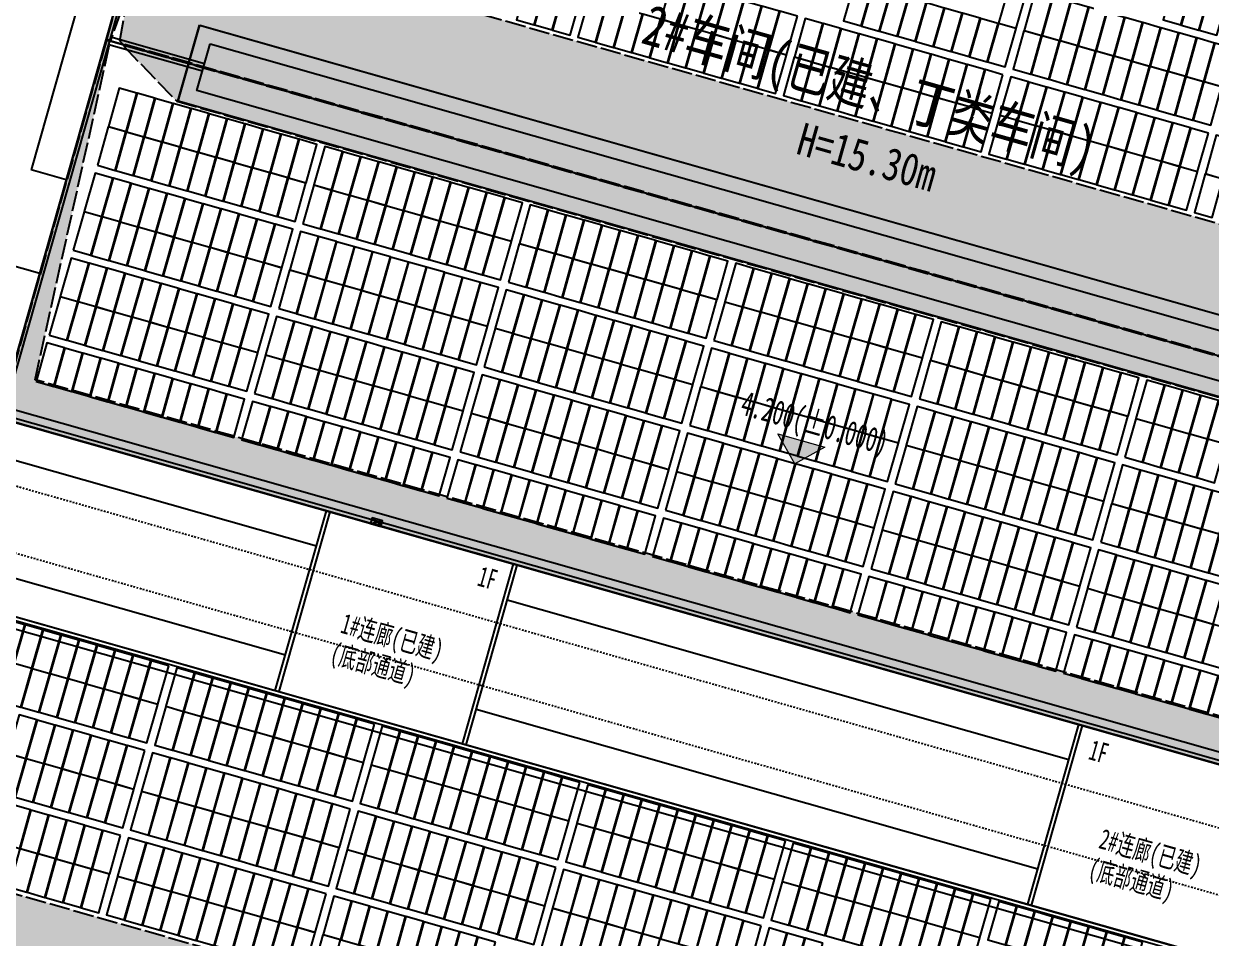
# Model space of a CAD drawing. Header units: metres. Extents: x 221342 to 221936, y -165780 to -165359.
# Drawn here: x 221477.3 to 221550.5, y -165626.2 to -165569.8 of the extents above; entities that cross this region are included whole.
import ezdxf
from ezdxf.enums import TextEntityAlignment as Align

# ---------------------------------------------------------------- set-up
doc = ezdxf.new("R2010")
doc.units = ezdxf.units.M
doc.linetypes.add('DASH', pattern=[0.35, 0.25, -0.1])
doc.linetypes.add('DASHED', pattern=[1.524, 1.27, -0.254])
for name, color, linetype in [('PUB_DIM', 3, 'Continuous'), ('WALL', 51, 'Continuous'), ('zt-道路', 240, 'Continuous'), ('单元区域外轮廓', 7, 'ByLayer'), ('屋脊线', 7, 'ByLayer'), ('消防车道', 3, 'Continuous'), ('组件', 7, 'ByLayer'), ('逆变器', 7, 'ByLayer'), ('阴影', 8, 'DASHED'), ('障碍物', 7, 'ByLayer')]:
    doc.layers.add(name, color=color, linetype=linetype)
doc.styles.add('-黑体', font='txt', dxfattribs={"width": 0.7})
pattern_1 = [(344.143, (221595.9987, -165598.90403), (0.1795964, 0.19653122), [0, -0.238125])]

# ---------------------------------------------------------------- blocks, each defined once
blk = doc.blocks.new('*U0')
at = {"layer": '单元区域外轮廓', "color": 2}
for points in [[(-116980, -39760, 13700), (-14500, -39760, 13700), (-14500, -88240, 13700), (-116980, -88240, 13700), (-116980, -39760, 13700)], [(-116980, -39760, 15100), (-14500, -39760, 15100), (-14500, -88240, 15100), (-116980, -88240, 15100), (-116980, -39760, 15100)]]:
    blk.add_polyline3d(points, close=True, dxfattribs=at)
at = {"flags": 1}
for tag in ['unit_id', 'unit_name', 'parapet_height', 'ground_elevation', 'is_enable_parapet']:
    blk.add_attdef(tag, (0, 0), '', height=2.5, dxfattribs=at)
blk = doc.blocks.new('*U1')
at = {"layer": '屋脊线', "color": 30}
blk.add_line((-14500, -39760, 13700), (-116980, -39760, 13700), dxfattribs=at)
at = {"flags": 1}
for tag in ['unit_id', 'unit_name']:
    blk.add_attdef(tag, (0, 0), '', height=2.5, dxfattribs=at)
blk = doc.blocks.new('*U2')
at = {"layer": '组件', "color": 0}
blk.add_polyline3d([(0, 0, 0), (-113.4, 0, 0), (-113.4, -246.2, 11.9), (0, -246.2, 11.9)], close=True, dxfattribs=at)
at = {"flags": 1}
for tag in ['mounting-hole-spacing1', 'mounting-hole-spacing2', 'module-material', 'vmpo', 'voco', 'silicon-material', 'panel-length', 'panel-width', 'panel-height', 'userid', 'theme', 'note', 'name', 'pmax', 'company-name', 'id', 'impo', 'isco']:
    blk.add_attdef(tag, (0, 0), '', height=2.5, dxfattribs=at)
blk = doc.blocks.new('*U3')
at = {"layer": '组件', "color": 232}
for p in [(-11193.8, -4007.2, 1381.5), (-11078.4, -4007.2, 1381.5), (-10963, -4007.2, 1381.5), (-10847.6, -4007.2, 1381.5), (-10732.2, -4007.2, 1381.5), (-10616.8, -4007.2, 1381.5), (-10501.4, -4007.2, 1381.5), (-10386, -4007.2, 1381.5), (-10270.6, -4007.2, 1381.5), (-10107.2, -4007.2, 1381.5), (-9991.8, -4007.2, 1381.5), (-9876.4, -4007.2, 1381.5), (-9761, -4007.2, 1381.5), (-9645.6, -4007.2, 1381.5), (-9530.2, -4007.2, 1381.5), (-9414.8, -4007.2, 1381.5), (-9299.4, -4007.2, 1381.5), (-9184, -4007.2, 1381.5), (-9068.6, -4007.2, 1381.5), (-8953.2, -4007.2, 1381.5), (-8789.8, -4007.2, 1381.5), (-8674.4, -4007.2, 1381.5), (-8559, -4007.2, 1381.5), (-8443.6, -4007.2, 1381.5), (-8328.2, -4007.2, 1381.5), (-8212.8, -4007.2, 1381.5), (-8097.4, -4007.2, 1381.5), (-7982, -4007.2, 1381.5), (-7866.6, -4007.2, 1381.5), (-7751.2, -4007.2, 1381.5), (-7635.8, -4007.2, 1381.5), (-7472.4, -4007.2, 1381.5), (-7357, -4007.2, 1381.5), (-7241.6, -4007.2, 1381.5), (-7126.2, -4007.2, 1381.5), (-7010.8, -4007.2, 1381.5), (-6895.4, -4007.2, 1381.5), (-6780, -4007.2, 1381.5), (-6664.6, -4007.2, 1381.5), (-6549.2, -4007.2, 1381.5), (-6433.8, -4007.2, 1381.5), (-6318.4, -4007.2, 1381.5), (-6155, -4007.2, 1381.5), (-6039.6, -4007.2, 1381.5), (-5924.2, -4007.2, 1381.5), (-5808.8, -4007.2, 1381.5), (-5693.4, -4007.2, 1381.5), (-5578, -4007.2, 1381.5), (-5462.6, -4007.2, 1381.5), (-5347.2, -4007.2, 1381.5), (-5231.8, -4007.2, 1381.5), (-5116.4, -4007.2, 1381.5), (-5001, -4007.2, 1381.5), (-4837.6, -4007.2, 1381.5), (-4722.2, -4007.2, 1381.5), (-4606.8, -4007.2, 1381.5), (-4491.4, -4007.2, 1381.5), (-4376, -4007.2, 1381.5), (-4260.6, -4007.2, 1381.5), (-4145.2, -4007.2, 1381.5), (-4029.8, -4007.2, 1381.5), (-11078.4, -4255.4, 1393.5), (-10963, -4255.4, 1393.5), (-10847.6, -4255.4, 1393.5), (-10732.2, -4255.4, 1393.5), (-10616.8, -4255.4, 1393.5), (-10501.4, -4255.4, 1393.5), (-10386, -4255.4, 1393.5), (-10270.6, -4255.4, 1393.5), (-10107.2, -4255.4, 1393.5), (-9991.8, -4255.4, 1393.5), (-9876.4, -4255.4, 1393.5), (-9761, -4255.4, 1393.5), (-9645.6, -4255.4, 1393.5), (-9530.2, -4255.4, 1393.5), (-9414.8, -4255.4, 1393.5), (-9299.4, -4255.4, 1393.5), (-9184, -4255.4, 1393.5), (-9068.6, -4255.4, 1393.5), (-8953.2, -4255.4, 1393.5), (-8789.8, -4255.4, 1393.5), (-8674.4, -4255.4, 1393.5), (-8559, -4255.4, 1393.5), (-8443.6, -4255.4, 1393.5), (-8328.2, -4255.4, 1393.5), (-8212.8, -4255.4, 1393.5), (-8097.4, -4255.4, 1393.5), (-7982, -4255.4, 1393.5), (-7866.6, -4255.4, 1393.5), (-7751.2, -4255.4, 1393.5), (-7635.8, -4255.4, 1393.5), (-7472.4, -4255.4, 1393.5), (-7357, -4255.4, 1393.5), (-7241.6, -4255.4, 1393.5), (-7126.2, -4255.4, 1393.5), (-7010.8, -4255.4, 1393.5), (-6895.4, -4255.4, 1393.5), (-6780, -4255.4, 1393.5), (-6664.6, -4255.4, 1393.5), (-6549.2, -4255.4, 1393.5), (-6433.8, -4255.4, 1393.5), (-6318.4, -4255.4, 1393.5), (-6155, -4255.4, 1393.5), (-6039.6, -4255.4, 1393.5), (-5924.2, -4255.4, 1393.5), (-5808.8, -4255.4, 1393.5), (-5693.4, -4255.4, 1393.5), (-5578, -4255.4, 1393.5), (-5462.6, -4255.4, 1393.5), (-5347.2, -4255.4, 1393.5), (-5231.8, -4255.4, 1393.5), (-5116.4, -4255.4, 1393.5), (-5001, -4255.4, 1393.5), (-10963, -4551.6, 1407.8), (-10847.6, -4551.6, 1407.8), (-10732.2, -4551.6, 1407.8), (-10616.8, -4551.6, 1407.8), (-10501.4, -4551.6, 1407.8), (-10386, -4551.6, 1407.8), (-10270.6, -4551.6, 1407.8), (-10107.2, -4551.6, 1407.8), (-9991.8, -4551.6, 1407.8), (-9876.4, -4551.6, 1407.8), (-9761, -4551.6, 1407.8), (-9645.6, -4551.6, 1407.8), (-9530.2, -4551.6, 1407.8), (-9414.8, -4551.6, 1407.8), (-9299.4, -4551.6, 1407.8), (-9184, -4551.6, 1407.8), (-9068.6, -4551.6, 1407.8), (-8953.2, -4551.6, 1407.8), (-8789.8, -4551.6, 1407.8), (-8674.4, -4551.6, 1407.8), (-8559, -4551.6, 1407.8), (-8443.6, -4551.6, 1407.8), (-8328.2, -4551.6, 1407.8), (-8212.8, -4551.6, 1407.8), (-8097.4, -4551.6, 1407.8), (-7982, -4551.6, 1407.8), (-7866.6, -4551.6, 1407.8), (-7751.2, -4551.6, 1407.8), (-7635.8, -4551.6, 1407.8), (-7472.4, -4551.6, 1407.8), (-7357, -4551.6, 1407.8), (-7241.6, -4551.6, 1407.8), (-7126.2, -4551.6, 1407.8), (-7010.8, -4551.6, 1407.8), (-6895.4, -4551.6, 1407.8), (-6780, -4551.6, 1407.8), (-6664.6, -4551.6, 1407.8), (-6549.2, -4551.6, 1407.8), (-6433.8, -4551.6, 1407.8), (-6318.4, -4551.6, 1407.8), (-6155, -4551.6, 1407.8), (-6039.6, -4551.6, 1407.8), (-5924.2, -4551.6, 1407.8), (-10963, -4799.8, 1419.8), (-10847.6, -4799.8, 1419.8), (-10732.2, -4799.8, 1419.8), (-10616.8, -4799.8, 1419.8), (-10501.4, -4799.8, 1419.8), (-10386, -4799.8, 1419.8), (-10270.6, -4799.8, 1419.8), (-10107.2, -4799.8, 1419.8), (-9991.8, -4799.8, 1419.8), (-9876.4, -4799.8, 1419.8), (-9761, -4799.8, 1419.8), (-9645.6, -4799.8, 1419.8), (-9530.2, -4799.8, 1419.8), (-9414.8, -4799.8, 1419.8), (-9299.4, -4799.8, 1419.8), (-9184, -4799.8, 1419.8), (-9068.6, -4799.8, 1419.8), (-8953.2, -4799.8, 1419.8), (-8789.8, -4799.8, 1419.8), (-8674.4, -4799.8, 1419.8), (-8559, -4799.8, 1419.8), (-8443.6, -4799.8, 1419.8), (-8328.2, -4799.8, 1419.8), (-8212.8, -4799.8, 1419.8), (-8097.4, -4799.8, 1419.8), (-7982, -4799.8, 1419.8), (-7866.6, -4799.8, 1419.8), (-7751.2, -4799.8, 1419.8), (-7635.8, -4799.8, 1419.8), (-7472.4, -4799.8, 1419.8), (-7357, -4799.8, 1419.8), (-7241.6, -4799.8, 1419.8), (-7126.2, -4799.8, 1419.8), (-7010.8, -4799.8, 1419.8), (-6895.4, -4799.8, 1419.8), (-10847.6, -5095.9, 1434.1), (-10732.2, -5095.9, 1434.1), (-10616.8, -5095.9, 1434.1), (-10501.4, -5095.9, 1434.1), (-10386, -5095.9, 1434.1), (-10270.6, -5095.9, 1434.1), (-10107.2, -5095.9, 1434.1), (-9991.8, -5095.9, 1434.1), (-9876.4, -5095.9, 1434.1), (-9761, -5095.9, 1434.1), (-9645.6, -5095.9, 1434.1), (-9530.2, -5095.9, 1434.1), (-9414.8, -5095.9, 1434.1), (-9299.4, -5095.9, 1434.1), (-9184, -5095.9, 1434.1), (-9068.6, -5095.9, 1434.1), (-8953.2, -5095.9, 1434.1), (-8789.8, -5096, 1434.1), (-8674.4, -5096, 1434.1), (-8559, -5096, 1434.1), (-8443.6, -5096, 1434.1), (-8328.2, -5096, 1434.1), (-8212.8, -5096, 1434.1), (-8097.4, -5096, 1434.1), (-7982, -5096, 1434.1), (-7866.6, -5096, 1434.1), (-10732.2, -5344.2, 1446.1), (-10616.8, -5344.2, 1446.1), (-10501.4, -5344.2, 1446.1), (-10386, -5344.2, 1446.1), (-10270.6, -5344.2, 1446.1), (-10107.2, -5344.2, 1446.1), (-9991.8, -5344.2, 1446.1), (-9876.4, -5344.2, 1446.1), (-9761, -5344.2, 1446.1), (-9645.6, -5344.2, 1446.1), (-9530.2, -5344.2, 1446.1), (-9414.8, -5344.2, 1446.1), (-9299.4, -5344.2, 1446.1), (-9184, -5344.2, 1446.1), (-9068.6, -5344.2, 1446.1), (-8953.2, -5344.2, 1446.1), (-8789.8, -5344.2, 1446.1)]:
    blk.add_blockref('*U2', p, dxfattribs=at)
at = {"flags": 1}
for tag in ['offset-x', 'offset-y', 'mode', 'tilt', 'azimuth', 'align', 'array-mode', 'panel-x', 'panel-y', 'panel-per-row', 'bracket-type', 'bracket-value', 'row-per-array']:
    blk.add_attdef(tag, (0, 0), '', height=2.5, dxfattribs=at)
blk = doc.blocks.new('*U9')
at = {"layer": '单元区域外轮廓', "color": 2}
for points in [[(-116979, 20240, 13700), (-14499, 20240, 13700), (-14500, -28240, 13700), (-116980, -28240, 13700), (-116979, 20240, 13700)], [(-116979, 20240, 15100), (-14499, 20240, 15100), (-14500, -28240, 15100), (-116980, -28240, 15100), (-116979, 20240, 15100)]]:
    blk.add_polyline3d(points, close=True, dxfattribs=at)
at = {"flags": 1}
for tag in ['unit_id', 'unit_name', 'parapet_height', 'ground_elevation', 'is_enable_parapet']:
    blk.add_attdef(tag, (0, 0), '', height=2.5, dxfattribs=at)
blk = doc.blocks.new('*U10')
at = {"layer": '屋脊线', "color": 30}
for p, q in [((-116979, 20240, 13700), (-116979, -4000, 14870)), ((-116979, -4000, 14870), (-116980, -28240, 13700)), ((-116979, -4000, 14870), (-14499, -4000, 14870)), ((-116980, -28240, 13700), (-14500, -28240, 13700))]:
    blk.add_line(p, q, dxfattribs=at)
at = {"flags": 1}
for tag in ['unit_id', 'unit_name']:
    blk.add_attdef(tag, (0, 0), '', height=2.5, dxfattribs=at)
blk = doc.blocks.new('*U11')
at = {"layer": '组件', "color": 0}
blk.add_polyline3d([(0, 0, 0), (-113.4, 0, 0), (-113.4, -246.2, 11.9), (0, -246.2, 11.9)], close=True, dxfattribs=at)
at = {"flags": 1}
for tag in ['mounting-hole-spacing1', 'mounting-hole-spacing2', 'module-material', 'vmpo', 'voco', 'silicon-material', 'panel-length', 'panel-width', 'panel-height', 'userid', 'theme', 'note', 'name', 'pmax', 'company-name', 'id', 'impo', 'isco']:
    blk.add_attdef(tag, (0, 0), '', height=2.5, dxfattribs=at)
blk = doc.blocks.new('*U12')
at = {"layer": '组件', "color": 1}
for p in [(-5347.1, 1744.6, 1393.5), (-5231.7, 1744.6, 1393.5), (-5116.3, 1744.6, 1393.5), (-6318.3, 1448.4, 1407.8), (-6154.9, 1448.4, 1407.8), (-6039.5, 1448.4, 1407.8), (-5924.1, 1448.4, 1407.8), (-5808.7, 1448.4, 1407.8), (-5693.3, 1448.4, 1407.8), (-5577.9, 1448.4, 1407.8), (-5462.5, 1448.4, 1407.8), (-5347.1, 1448.4, 1407.8), (-5231.7, 1448.4, 1407.8), (-5116.3, 1448.4, 1407.8), (-5000.9, 1448.4, 1407.8), (-7241.5, 1200.2, 1419.8), (-7126.1, 1200.2, 1419.8), (-7010.7, 1200.2, 1419.8), (-6895.3, 1200.2, 1419.8), (-6779.9, 1200.2, 1419.8), (-6664.5, 1200.2, 1419.8), (-6549.1, 1200.2, 1419.8), (-6433.7, 1200.2, 1419.8), (-6318.3, 1200.2, 1419.8), (-6154.9, 1200.2, 1419.8), (-6039.5, 1200.2, 1419.8), (-5924.1, 1200.2, 1419.8), (-5808.7, 1200.2, 1419.8), (-5693.3, 1200.2, 1419.8), (-5577.9, 1200.2, 1419.8), (-5462.5, 1200.2, 1419.8), (-5347.1, 1200.2, 1419.8), (-5231.7, 1200.2, 1419.8), (-5116.3, 1200.2, 1419.8), (-5000.9, 1200.2, 1419.8), (-8328.1, 904, 1434.1), (-8212.7, 904, 1434.1), (-8097.3, 904, 1434.1), (-7981.9, 904, 1434.1), (-7866.5, 904, 1434.1), (-7751.1, 904, 1434.1), (-7635.7, 904, 1434.1), (-7472.3, 904, 1434.1), (-7356.9, 904, 1434.1), (-7241.5, 904, 1434.1), (-7126.1, 904, 1434.1), (-7010.7, 904, 1434.1), (-6895.3, 904, 1434.1), (-6779.9, 904, 1434.1), (-6664.5, 904, 1434.1), (-6549.1, 904, 1434.1), (-6433.7, 904, 1434.1), (-6318.3, 904, 1434.1), (-6154.9, 904, 1434.1), (-6039.5, 904, 1434.1), (-5924.1, 904, 1434.1), (-5808.7, 904, 1434.1), (-5693.3, 904, 1434.1), (-5577.9, 904, 1434.1), (-5462.5, 904, 1434.1), (-5347.1, 904, 1434.1), (-5231.7, 904, 1434.1), (-5116.3, 904, 1434.1), (-5000.9, 904, 1434.1), (-9183.9, 655.8, 1446.1), (-9068.5, 655.8, 1446.1), (-8953.1, 655.8, 1446.1), (-8789.7, 655.8, 1446.1), (-8674.3, 655.8, 1446.1), (-8558.9, 655.8, 1446.1), (-8443.5, 655.8, 1446.1), (-8328.1, 655.8, 1446.1), (-8212.7, 655.8, 1446.1), (-8097.3, 655.8, 1446.1), (-7981.9, 655.8, 1446.1), (-7866.5, 655.8, 1446.1), (-7751.1, 655.8, 1446.1), (-7635.7, 655.8, 1446.1), (-7472.3, 655.8, 1446.1), (-7356.9, 655.8, 1446.1), (-7241.5, 655.8, 1446.1), (-7126.1, 655.8, 1446.1), (-7010.7, 655.8, 1446.1), (-6895.3, 655.8, 1446.1), (-6779.9, 655.8, 1446.1), (-6664.5, 655.8, 1446.1), (-6549.1, 655.8, 1446.1), (-6433.7, 655.8, 1446.1), (-6318.3, 655.8, 1446.1), (-6154.9, 655.8, 1446.1), (-6039.5, 655.8, 1446.1), (-5924.1, 655.8, 1446.1), (-5808.7, 655.8, 1446.1), (-5693.3, 655.8, 1446.1), (-5577.9, 655.8, 1446.1), (-5462.5, 655.8, 1446.1), (-5347.1, 655.8, 1446.1), (-5231.7, 655.8, 1446.1), (-5116.3, 655.8, 1446.1), (-5000.9, 655.8, 1446.1)]:
    blk.add_blockref('*U11', p, dxfattribs=at)
at = {"layer": '组件', "color": 203}
for p in [(-4837.5, 904, 1434.1), (-4837.5, 655.8, 1446.1)]:
    blk.add_blockref('*U11', p, dxfattribs=at)
at = {"flags": 1}
for tag in ['offset-x', 'offset-y', 'mode', 'tilt', 'azimuth', 'align', 'array-mode', 'panel-x', 'panel-y', 'panel-per-row', 'bracket-type', 'bracket-value', 'row-per-array']:
    blk.add_attdef(tag, (0, 0), '', height=2.5, dxfattribs=at)
blk = doc.blocks.new('*U13')
at = {"layer": '组件', "color": 0}
blk.add_polyline3d([(0, 0, 0), (113.4, 0, 0), (113.4, 246.2, 11.9), (0, 246.2, 11.9)], close=True, dxfattribs=at)
at = {"flags": 1}
for tag in ['mounting-hole-spacing1', 'mounting-hole-spacing2', 'module-material', 'vmpo', 'voco', 'silicon-material', 'panel-length', 'panel-width', 'panel-height', 'userid', 'theme', 'note', 'name', 'pmax', 'company-name', 'id', 'impo', 'isco']:
    blk.add_attdef(tag, (0, 0), '', height=2.5, dxfattribs=at)
blk = doc.blocks.new('*U14')
at = {"layer": '组件', "color": 12}
for p in [(-11538, -911.4, 1472.3), (-11422.6, -911.4, 1472.3), (-11307.2, -911.4, 1472.3), (-11191.8, -911.4, 1472.3), (-11076.4, -911.4, 1472.3), (-10961, -911.4, 1472.3), (-10845.6, -911.4, 1472.3), (-10730.2, -911.4, 1472.3), (-10614.8, -911.4, 1472.3), (-10499.4, -911.4, 1472.3), (-10384, -911.4, 1472.3), (-10220.6, -911.5, 1472.3), (-10105.2, -911.5, 1472.3), (-9989.8, -911.5, 1472.3), (-9874.4, -911.5, 1472.3), (-9759, -911.5, 1472.3), (-9643.6, -911.5, 1472.3), (-9528.2, -911.5, 1472.3), (-9412.8, -911.5, 1472.3), (-9297.4, -911.5, 1472.3), (-9182, -911.5, 1472.3), (-9066.6, -911.5, 1472.3), (-8903.2, -911.5, 1472.3), (-8787.8, -911.5, 1472.3), (-8672.4, -911.5, 1472.3), (-8557, -911.5, 1472.3), (-8441.6, -911.5, 1472.3), (-8326.2, -911.5, 1472.3), (-8210.8, -911.5, 1472.3), (-8095.4, -911.5, 1472.3), (-7980, -911.5, 1472.3), (-7864.6, -911.5, 1472.3), (-7749.2, -911.5, 1472.3), (-7585.8, -911.5, 1472.3), (-7470.4, -911.5, 1472.3), (-7355, -911.5, 1472.3), (-7239.6, -911.5, 1472.3), (-7124.2, -911.5, 1472.3), (-7008.8, -911.5, 1472.3), (-6893.4, -911.5, 1472.3), (-6778, -911.5, 1472.3), (-6662.6, -911.5, 1472.3), (-6547.2, -911.5, 1472.3), (-6431.8, -911.5, 1472.3), (-6268.4, -911.5, 1472.3), (-6153, -911.5, 1472.3), (-6037.6, -911.5, 1472.3), (-5922.2, -911.5, 1472.3), (-5806.8, -911.5, 1472.3), (-5691.4, -911.5, 1472.3), (-5576, -911.5, 1472.3), (-5460.6, -911.5, 1472.3), (-5345.2, -911.5, 1472.3), (-5229.8, -911.5, 1472.3), (-5114.4, -911.5, 1472.3), (-11538, -1159.7, 1484.3), (-11422.6, -1159.7, 1484.3), (-11307.2, -1159.7, 1484.3), (-11191.8, -1159.7, 1484.3), (-11076.4, -1159.7, 1484.3), (-10961, -1159.7, 1484.3), (-10845.6, -1159.7, 1484.3), (-10730.2, -1159.7, 1484.3), (-10614.8, -1159.7, 1484.3), (-10499.4, -1159.7, 1484.3), (-10384, -1159.7, 1484.3), (-10220.6, -1159.7, 1484.3), (-10105.2, -1159.7, 1484.3), (-9989.8, -1159.7, 1484.3), (-9874.4, -1159.7, 1484.3), (-9759, -1159.7, 1484.3), (-9643.6, -1159.7, 1484.3), (-9528.2, -1159.7, 1484.3), (-9412.8, -1159.7, 1484.3), (-9297.4, -1159.7, 1484.3), (-9182, -1159.7, 1484.3), (-9066.6, -1159.7, 1484.3), (-8903.2, -1159.7, 1484.3), (-8787.8, -1159.7, 1484.3), (-8672.4, -1159.7, 1484.3), (-8557, -1159.7, 1484.3), (-8441.6, -1159.7, 1484.3), (-8326.2, -1159.7, 1484.3), (-8210.8, -1159.7, 1484.3), (-8095.4, -1159.7, 1484.3), (-7980, -1159.7, 1484.3), (-7864.6, -1159.7, 1484.3), (-7749.2, -1159.7, 1484.3), (-7585.8, -1159.7, 1484.3), (-7470.4, -1159.7, 1484.3), (-7355, -1159.7, 1484.3), (-7239.6, -1159.7, 1484.3), (-7124.2, -1159.7, 1484.3), (-7008.8, -1159.7, 1484.3), (-6893.4, -1159.7, 1484.3), (-6778, -1159.7, 1484.3), (-6662.6, -1159.7, 1484.3), (-6547.2, -1159.7, 1484.3), (-6431.8, -1159.7, 1484.3), (-6268.4, -1159.7, 1484.3), (-6153, -1159.7, 1484.3), (-6037.6, -1159.7, 1484.3), (-5922.2, -1159.7, 1484.3), (-5806.8, -1159.7, 1484.3), (-5691.4, -1159.7, 1484.3), (-5576, -1159.7, 1484.3), (-5460.6, -1159.7, 1484.3), (-5345.2, -1159.7, 1484.3), (-5229.8, -1159.7, 1484.3), (-5114.4, -1159.7, 1484.3), (-11538, -1455.8, 1446.1), (-11422.6, -1455.8, 1446.1), (-11307.2, -1455.8, 1446.1), (-11191.8, -1455.8, 1446.1), (-11076.4, -1455.8, 1446.1), (-10961, -1455.8, 1446.1), (-10845.6, -1455.8, 1446.1), (-10730.2, -1455.8, 1446.1), (-10614.8, -1455.8, 1446.1), (-10499.4, -1455.8, 1446.1), (-10384, -1455.8, 1446.1), (-10220.6, -1455.8, 1446.1), (-10105.2, -1455.8, 1446.1), (-9989.8, -1455.8, 1446.1), (-9874.4, -1455.8, 1446.1), (-9759, -1455.8, 1446.1), (-9643.6, -1455.8, 1446.1), (-9528.2, -1455.8, 1446.1), (-9412.8, -1455.8, 1446.1), (-9297.4, -1455.8, 1446.1), (-9182, -1455.8, 1446.1), (-9066.6, -1455.8, 1446.1), (-8903.2, -1455.8, 1446.1), (-8787.8, -1455.8, 1446.1), (-8672.4, -1455.8, 1446.1), (-8557, -1455.8, 1446.1), (-8441.6, -1455.8, 1446.1), (-8326.2, -1455.8, 1446.1), (-8210.8, -1455.8, 1446.1), (-8095.4, -1455.8, 1446.1), (-7980, -1455.8, 1446.1), (-7864.6, -1455.8, 1446.1), (-7749.2, -1455.8, 1446.1), (-7585.8, -1455.8, 1446.1), (-7470.4, -1455.8, 1446.1), (-7355, -1455.8, 1446.1), (-7239.6, -1455.8, 1446.1), (-7124.2, -1455.8, 1446.1), (-7008.8, -1455.8, 1446.1), (-6893.4, -1455.8, 1446.1), (-6778, -1455.8, 1446.1), (-6662.6, -1455.8, 1446.1), (-6547.2, -1455.8, 1446.1), (-6431.8, -1455.8, 1446.1), (-6268.4, -1455.8, 1446.1), (-6153, -1455.8, 1446.1), (-6037.6, -1455.8, 1446.1), (-5922.2, -1455.8, 1446.1), (-5806.8, -1455.8, 1446.1), (-5691.4, -1455.8, 1446.1), (-5576, -1455.8, 1446.1), (-5460.6, -1455.8, 1446.1), (-5345.2, -1455.8, 1446.1), (-5229.8, -1455.8, 1446.1), (-5114.4, -1455.8, 1446.1), (-11538, -1704, 1458), (-11422.6, -1704, 1458), (-11307.2, -1704, 1458), (-11191.8, -1704, 1458), (-11076.4, -1704, 1458), (-10961, -1704, 1458), (-10845.6, -1704, 1458), (-10730.2, -1704, 1458), (-10614.8, -1704, 1458), (-10499.4, -1704, 1458), (-10384, -1704, 1458), (-10220.6, -1704, 1458), (-10105.2, -1704, 1458), (-9989.8, -1704, 1458), (-9874.4, -1704, 1458), (-9759, -1704, 1458), (-9643.6, -1704, 1458), (-9528.2, -1704, 1458), (-9412.8, -1704, 1458), (-9297.4, -1704, 1458), (-9182, -1704, 1458), (-9066.6, -1704, 1458), (-8903.2, -1704, 1458), (-8787.8, -1704, 1458), (-8672.4, -1704, 1458), (-8557, -1704, 1458), (-8441.6, -1704, 1458), (-8326.2, -1704, 1458), (-8210.8, -1704, 1458), (-8095.4, -1704, 1458), (-7980, -1704, 1458), (-7864.6, -1704, 1458), (-7749.2, -1704, 1458), (-7585.8, -1704, 1458), (-7470.4, -1704, 1458), (-7355, -1704, 1458), (-7239.6, -1704, 1458), (-7124.2, -1704, 1458), (-7008.8, -1704, 1458), (-6893.4, -1704, 1458), (-6778, -1704, 1458), (-6662.6, -1704, 1458), (-6547.2, -1704, 1458), (-6431.8, -1704, 1458), (-6268.4, -1704, 1458), (-6153, -1704, 1458), (-6037.6, -1704, 1458), (-5922.2, -1704, 1458), (-5806.8, -1704, 1458), (-5691.4, -1704, 1458), (-5576, -1704, 1458), (-5460.6, -1704, 1458), (-5345.2, -1704, 1458), (-5229.8, -1704, 1458), (-5114.4, -1704, 1458), (-11538, -2000.2, 1419.8), (-11422.6, -2000.2, 1419.8), (-11307.2, -2000.2, 1419.8), (-11191.8, -2000.2, 1419.8), (-11076.4, -2000.2, 1419.8), (-10961, -2000.2, 1419.8), (-10845.6, -2000.2, 1419.8), (-10730.2, -2000.2, 1419.8), (-10614.8, -2000.2, 1419.8), (-10499.4, -2000.2, 1419.8), (-10384, -2000.2, 1419.8), (-10220.6, -2000.2, 1419.8), (-10105.2, -2000.2, 1419.8), (-9989.8, -2000.2, 1419.8), (-9874.4, -2000.2, 1419.8), (-9759, -2000.2, 1419.8), (-9643.6, -2000.2, 1419.8), (-9528.2, -2000.2, 1419.8), (-9412.8, -2000.2, 1419.8), (-9297.4, -2000.2, 1419.8), (-9182, -2000.2, 1419.8), (-9066.6, -2000.2, 1419.8), (-8903.2, -2000.2, 1419.8), (-8787.8, -2000.2, 1419.8), (-8672.4, -2000.2, 1419.8), (-8557, -2000.2, 1419.8), (-8441.6, -2000.2, 1419.8), (-8326.2, -2000.2, 1419.8), (-8210.8, -2000.2, 1419.8), (-8095.4, -2000.2, 1419.8), (-7980, -2000.2, 1419.8), (-7864.6, -2000.2, 1419.8), (-7749.2, -2000.2, 1419.8), (-7585.8, -2000.2, 1419.8), (-7470.4, -2000.2, 1419.8), (-7355, -2000.2, 1419.8), (-7239.6, -2000.2, 1419.8), (-7124.2, -2000.2, 1419.8), (-7008.8, -2000.2, 1419.8), (-6893.4, -2000.2, 1419.8), (-6778, -2000.2, 1419.8), (-6662.6, -2000.2, 1419.8), (-6547.2, -2000.2, 1419.8), (-6431.8, -2000.2, 1419.8), (-11538, -2248.4, 1431.7), (-11422.6, -2248.4, 1431.7), (-11307.2, -2248.4, 1431.7), (-11191.8, -2248.4, 1431.7), (-11076.4, -2248.4, 1431.7), (-10961, -2248.4, 1431.7), (-10845.6, -2248.4, 1431.7), (-10730.2, -2248.4, 1431.7), (-10614.8, -2248.4, 1431.7), (-10499.4, -2248.4, 1431.7), (-10384, -2248.4, 1431.7), (-10220.6, -2248.4, 1431.7), (-10105.2, -2248.4, 1431.7), (-9989.8, -2248.4, 1431.7), (-9874.4, -2248.4, 1431.7), (-9759, -2248.4, 1431.7), (-9643.6, -2248.4, 1431.7), (-9528.2, -2248.4, 1431.7), (-9412.8, -2248.4, 1431.7), (-9297.4, -2248.4, 1431.7), (-9182, -2248.4, 1431.7), (-9066.6, -2248.4, 1431.7), (-8903.2, -2248.4, 1431.7), (-8787.8, -2248.4, 1431.7), (-8672.4, -2248.4, 1431.7), (-8557, -2248.4, 1431.7), (-8441.6, -2248.4, 1431.7), (-8326.2, -2248.4, 1431.7), (-8210.8, -2248.4, 1431.7), (-8095.4, -2248.4, 1431.7), (-7980, -2248.4, 1431.7), (-7864.6, -2248.4, 1431.7), (-7749.2, -2248.4, 1431.7), (-7585.8, -2248.4, 1431.7), (-7470.4, -2248.4, 1431.7), (-7355, -2248.4, 1431.7), (-7239.6, -2248.4, 1431.7), (-7124.2, -2248.4, 1431.7), (-7008.8, -2248.4, 1431.7), (-6893.4, -2248.4, 1431.7), (-6778, -2248.4, 1431.7), (-6662.6, -2248.4, 1431.7), (-6547.2, -2248.4, 1431.7), (-6431.8, -2248.4, 1431.7), (-11538, -2544.5, 1393.5), (-11422.6, -2544.5, 1393.5), (-11307.2, -2544.5, 1393.5), (-11191.8, -2544.5, 1393.5), (-11076.4, -2544.5, 1393.5), (-10961, -2544.5, 1393.5), (-10845.6, -2544.5, 1393.5), (-10730.2, -2544.5, 1393.5), (-10614.8, -2544.5, 1393.5), (-10499.4, -2544.5, 1393.5), (-10384, -2544.5, 1393.5), (-10220.6, -2544.6, 1393.5), (-10105.2, -2544.6, 1393.5), (-9989.8, -2544.6, 1393.5), (-9874.4, -2544.6, 1393.5), (-9759, -2544.6, 1393.5), (-9643.6, -2544.6, 1393.5), (-9528.2, -2544.6, 1393.5), (-9412.8, -2544.6, 1393.5), (-9297.4, -2544.6, 1393.5), (-9182, -2544.6, 1393.5), (-9066.6, -2544.6, 1393.5), (-8903.2, -2544.6, 1393.5), (-8787.8, -2544.6, 1393.5), (-8672.4, -2544.6, 1393.5), (-8557, -2544.6, 1393.5), (-8441.6, -2544.6, 1393.5), (-8326.2, -2544.6, 1393.5), (-8210.8, -2544.6, 1393.5), (-8095.4, -2544.6, 1393.5), (-7980, -2544.6, 1393.5), (-7864.6, -2544.6, 1393.5), (-7749.2, -2544.6, 1393.5), (-7585.8, -2544.6, 1393.5), (-7470.4, -2544.6, 1393.5), (-7355, -2544.6, 1393.5), (-7239.6, -2544.6, 1393.5), (-7124.2, -2544.6, 1393.5), (-7008.8, -2544.6, 1393.5), (-6893.4, -2544.6, 1393.5), (-6778, -2544.6, 1393.5), (-6662.6, -2544.6, 1393.5), (-6547.2, -2544.6, 1393.5), (-6431.8, -2544.6, 1393.5)]:
    blk.add_blockref('*U13', p, dxfattribs=at)
at = {"layer": '组件', "color": 203}
for p in [(-4951, -911.5, 1472.3), (-4835.6, -911.5, 1472.3), (-4720.2, -911.5, 1472.3), (-4604.8, -911.5, 1472.3), (-4489.4, -911.5, 1472.3), (-4951, -1159.7, 1484.3), (-4835.6, -1159.7, 1484.3), (-4720.2, -1159.7, 1484.3), (-4604.8, -1159.7, 1484.3), (-4489.4, -1159.7, 1484.3), (-4951, -1455.8, 1446.1), (-4835.6, -1455.8, 1446.1), (-4720.2, -1455.8, 1446.1), (-4604.8, -1455.8, 1446.1), (-4489.4, -1455.8, 1446.1), (-4374, -1455.8, 1446.1), (-4951, -1704.1, 1458), (-4835.6, -1704.1, 1458), (-4720.2, -1704.1, 1458), (-4604.8, -1704.1, 1458), (-4489.4, -1704.1, 1458), (-4374, -1704.1, 1458), (-4258.6, -1704.1, 1458), (-6268.4, -2000.2, 1419.8), (-6153, -2000.2, 1419.8), (-6037.6, -2000.2, 1419.8), (-5922.2, -2000.2, 1419.8), (-5806.8, -2000.2, 1419.8), (-5691.4, -2000.2, 1419.8), (-5576, -2000.2, 1419.8), (-5460.6, -2000.2, 1419.8), (-5345.2, -2000.2, 1419.8), (-5229.8, -2000.2, 1419.8), (-5114.4, -2000.2, 1419.8), (-4951, -2000.2, 1419.8), (-4835.6, -2000.2, 1419.8), (-4720.2, -2000.2, 1419.8), (-4604.8, -2000.2, 1419.8), (-4489.4, -2000.2, 1419.8), (-4374, -2000.2, 1419.8), (-4258.6, -2000.2, 1419.8), (-6268.4, -2248.4, 1431.7), (-6153, -2248.4, 1431.7), (-6037.6, -2248.4, 1431.7), (-5922.2, -2248.4, 1431.7), (-5806.8, -2248.4, 1431.7), (-5691.4, -2248.4, 1431.7), (-5576, -2248.4, 1431.7), (-5460.6, -2248.4, 1431.7), (-5345.2, -2248.4, 1431.7), (-5229.8, -2248.4, 1431.7), (-5114.4, -2248.4, 1431.7), (-4951, -2248.4, 1431.7), (-4835.6, -2248.4, 1431.7), (-4720.2, -2248.4, 1431.7), (-4604.8, -2248.4, 1431.7), (-4489.4, -2248.4, 1431.7), (-4374, -2248.4, 1431.7), (-4258.6, -2248.4, 1431.7), (-4143.2, -2248.4, 1431.7), (-6268.4, -2544.6, 1393.5), (-6153, -2544.6, 1393.5), (-6037.6, -2544.6, 1393.5), (-5922.2, -2544.6, 1393.5), (-5806.8, -2544.6, 1393.5), (-5691.4, -2544.6, 1393.5), (-5576, -2544.6, 1393.5), (-5460.6, -2544.6, 1393.5), (-5345.2, -2544.6, 1393.5), (-5229.8, -2544.6, 1393.5), (-5114.4, -2544.6, 1393.5), (-4951, -2544.6, 1393.5), (-4835.6, -2544.6, 1393.5), (-4720.2, -2544.6, 1393.5), (-4604.8, -2544.6, 1393.5), (-4489.4, -2544.6, 1393.5), (-4374, -2544.6, 1393.5), (-4258.6, -2544.6, 1393.5), (-4143.2, -2544.6, 1393.5), (-4027.8, -2544.6, 1393.5)]:
    blk.add_blockref('*U13', p, dxfattribs=at)
at = {"flags": 1}
for tag in ['offset-x', 'offset-y', 'mode', 'tilt', 'azimuth', 'align', 'array-mode', 'panel-x', 'panel-y', 'panel-per-row', 'bracket-type', 'bracket-value', 'row-per-array']:
    blk.add_attdef(tag, (0, 0), '', height=2.5, dxfattribs=at)
blk = doc.blocks.new('*U17', base_point=(33, 18.1))
at = {"color": 0}
for p, q in [((0, 0), (66, 36.3)), ((43, 18.3), (62, 18.3)), ((43, 9.7), (62, 9.7))]:
    blk.add_line(p, q, dxfattribs=at)
blk.add_lwpolyline([(0, 0), (66, 0), (66, 36.3), (0, 36.3)], close=True, dxfattribs=at)
blk.add_lwpolyline([(3.6, 27.1, -0.6815), (12, 30.4), (19.4, 23.8, 0.6815), (27.7, 27.1)], format="xyb", dxfattribs=at)
blk = doc.blocks.new('*U45')
at = {"layer": '障碍物', "color": 1}
blk.add_polyline3d([(-111679, -1560, 10), (-19799, -1560, 10), (-19799, -6440, 10), (-111679, -6440, 10)], close=True, dxfattribs=at)
at = {"flags": 1}
for tag in ['height', 'shape']:
    blk.add_attdef(tag, (0, 0), '', height=2.5, dxfattribs=at)

msp = doc.modelspace()

# ---------------------------------------------------------------- hatches: boundary and pattern name
h = msp.add_hatch()
h.set_pattern_fill('DOTS', scale=0.15, angle=-15.857)
h.set_pattern_definition(pattern_1)
h.paths.add_polyline_path([(221580.665, -165590.866), (221578.93, -165595.802), (221577.25, -165597.478), (221577.114, -165597.664), (221483.382, -165571.039), (221483.225, -165570.86), (221483.814, -165567.617), (221482.651, -165570.832), (221482.421, -165570.766), (221489.025, -165547.517), (221490.6, -165547.965), (221484.421, -165565.771), (221488.341, -165566.884), (221488.376, -165566.76), (221489.281, -165566.793), (221489.328, -165566.626), (221489.559, -165566.692), (221489.606, -165566.526), (221489.875, -165566.602), (221489.922, -165566.436), (221490.507, -165566.423), (221490.667, -165566.154), (221490.936, -165566.231), (221491.133, -165565.973), (221491.441, -165566.06), (221491.701, -165565.73), (221492.047, -165565.828), (221492.357, -165565.468), (221580.747, -165590.575), (221580.665, -165590.866)])
h = msp.add_hatch()
h.set_pattern_fill('DOTS', scale=0.15, angle=-15.857)
h.set_pattern_definition(pattern_1)
h.paths.add_polyline_path([(221580.9, -165598.818), (221580.439, -165598.687), (221580.377, -165598.759), (221572.384, -165618.563), (221477.999, -165591.753), (221482.633, -165570.905), (221482.402, -165570.84), (221475.798, -165594.089), (221574.296, -165622.067), (221580.9, -165598.818)])
h = msp.add_hatch()
h.set_pattern_fill('DOTS', scale=0.15, angle=-15.857)
h.set_pattern_definition(pattern_1)
h.paths.add_polyline_path([(221577.057, -165597.727), (221483.478, -165571.146), (221483.466, -165571.187), (221486.738, -165574.584), (221575.167, -165599.702), (221577.057, -165597.727)])
h = msp.add_hatch()
h.set_pattern_fill('DOTS', scale=0.15, angle=-15.857)
h.set_pattern_definition(pattern_1)
h.paths.add_polyline_path([(221472.654, -165605.235), (221474.268, -165605.693), (221468.027, -165623.571), (221471.958, -165624.643), (221472.174, -165624.615), (221472.21, -165624.49), (221472.898, -165624.551), (221472.945, -165624.385), (221473.176, -165624.451), (221473.262, -165624.296), (221473.492, -165624.361), (221473.578, -165624.206), (221473.847, -165624.282), (221473.894, -165624.116), (221474.163, -165624.193), (221474.322, -165623.924), (221474.591, -165624), (221474.751, -165623.732), (221475.058, -165623.819), (221475.318, -165623.489), (221475.664, -165623.587), (221475.974, -165623.227), (221564.365, -165648.334), (221562.536, -165653.602), (221560.82, -165655.403), (221467.049, -165628.767), (221466.878, -165628.494), (221467.428, -165625.241), (221466.378, -165628.352), (221466.319, -165628.56), (221466.05, -165628.483), (221472.654, -165605.235)])
at = {"layer": 'PUB_DIM', "lineweight": 0}
msp.add_hatch(color=5, dxfattribs=at).paths.add_polyline_path([(221523.81, -165595.085), (221524.843, -165596.938), (221526.696, -165595.905)])

# ---------------------------------------------------------------- linework, layer by layer
at = {"layer": 'PUB_DIM', "color": 5, "lineweight": 0}
for p, q in [((221524.843, -165596.938), (221523.81, -165595.085)), ((221523.81, -165595.085), (221526.696, -165595.905)), ((221526.696, -165595.905), (221524.843, -165596.938)), ((221525.253, -165595.495), (221526.696, -165595.905))]:
    msp.add_line(p, q, dxfattribs=at)
at = {"layer": 'WALL', "color": 20, "linetype": 'Continuous'}
for p, q in [((221482.551, -165571.076), (221488.323, -165572.716)), ((221482.617, -165570.846), (221488.388, -165572.485)), ((221482.682, -165570.615), (221488.454, -165572.254)), ((221476.196, -165593.451), (221574.314, -165621.322)), ((221493.047, -165610.983), (221496.194, -165599.901)), ((221504.359, -165614.196), (221507.507, -165603.115)), ((221472.644, -165605.957), (221570.762, -165633.827)), ((221539.451, -165624.164), (221542.599, -165613.082))]:
    msp.add_line(p, q, dxfattribs=at)
at = {"layer": 'WALL', "color": 51, "linetype": 'Continuous'}
for p, q in [((221492.816, -165610.917), (221495.963, -165599.836)), ((221504.59, -165614.262), (221507.738, -165603.18)), ((221539.22, -165624.098), (221542.368, -165613.017))]:
    msp.add_line(p, q, dxfattribs=at)
at = {"layer": 'WALL', "color": 20, "linetype": 'Continuous', "flags": 128}
for points in [[(221489.175, -165547.759), (221587.293, -165575.63), (221574.177, -165621.803), (221476.059, -165593.932)], [(221472.78, -165605.476), (221570.899, -165633.346), (221557.783, -165679.52), (221459.665, -165651.649)]]:
    msp.add_lwpolyline(points, close=True, dxfattribs=at)
at = {"layer": 'WALL', "color": 20, "linetype": 'Continuous'}
msp.add_lwpolyline([(221488.798, -165571.042), (221575.373, -165595.634), (221574.554, -165598.52), (221487.979, -165573.928)], close=True, dxfattribs=at)
at = {"layer": 'WALL', "color": 20, "linetype": 'Continuous', "elevation": 16.9}
msp.add_lwpolyline([(221488.799, -165571.042), (221575.374, -165595.634), (221574.554, -165598.52), (221487.979, -165573.928)], close=True, dxfattribs=at)
at = {"layer": 'zt-道路', "linetype": 'Continuous'}
for p, q in [((221482.671, -165561.505), (221477.753, -165578.82)), ((221479.927, -165579.438), (221477.753, -165578.82)), ((221478.287, -165585.209), (221476.113, -165584.592)), ((221495.346, -165602.01), (221475.376, -165596.337)), ((221493.433, -165608.743), (221473.463, -165603.071)), ((221541.75, -165615.191), (221507.12, -165605.354)), ((221539.837, -165621.924), (221505.207, -165612.088))]:
    msp.add_line(p, q, dxfattribs=at)
at = {"layer": '单元区域外轮廓', "linetype": 'Continuous', "elevation": 13.7, "flags": 128}
for points in [[(221489.01, -165547.463), (221587.59, -165575.464), (221574.343, -165622.1), (221475.763, -165594.098), (221489.01, -165547.463)], [(221472.615, -165605.179), (221571.195, -165633.181), (221557.948, -165679.816), (221459.368, -165651.814), (221472.615, -165605.179)]]:
    msp.add_lwpolyline(points, dxfattribs=at)
at = {"layer": '屋脊线', "linetype": 'Continuous', "elevation": 14.87, "flags": 128}
msp.add_lwpolyline([(221482.386, -165570.78), (221580.967, -165598.782)], dxfattribs=at)
at = {"layer": '消防车道', "linetype": 'DASH', "ltscale": 0.005, "flags": 128}
for points in [[(221570.68, -165624.968, 0.414214), (221581.796, -165618.769), (221592.179, -165582.215, 0.414214), (221585.981, -165571.099), (221492.672, -165544.594, 0.414214), (221481.556, -165550.793), (221471.173, -165587.347, 0.414214), (221477.371, -165598.463)], [(221465.161, -165608.509), (221454.778, -165645.063, 0.414214), (221460.976, -165656.18), (221554.285, -165682.684, 0.414214), (221565.402, -165676.486), (221575.785, -165639.932, 0.414214), (221569.587, -165628.815), (221476.278, -165602.311, 0.414214)]]:
    msp.add_lwpolyline(points, format="xyb", close=True, dxfattribs=at)
at = {"layer": '阴影', "linetype": 'DASHED'}
for points in [[(221492.357, -165565.468, 14.491), (221580.747, -165590.575, 14.491), (221580.665, -165590.866, 14.505), (221580.665, -165590.866, 14.505), (221578.93, -165595.802, 14.758), (221577.25, -165597.478, 14.857), (221577.114, -165597.664, 14.868), (221483.382, -165571.039, 14.868), (221483.225, -165570.86, 14.862), (221483.814, -165567.617, 14.703), (221482.651, -165570.832, 14.868), (221482.421, -165570.766, 14.868), (221489.025, -165547.517, 13.701)], [(221475.974, -165623.227, 14.493), (221564.365, -165648.334, 14.493)]]:
    msp.add_polyline3d(points, dxfattribs=at)
for points in [[(221580.9, -165598.818, 14.867), (221580.439, -165598.687, 14.867), (221580.377, -165598.759, 14.863), (221572.384, -165618.563, 13.838), (221477.999, -165591.753, 13.838), (221482.633, -165570.905, 14.867), (221482.402, -165570.84, 14.867), (221475.798, -165594.089, 13.701), (221574.296, -165622.067, 13.701), (221580.9, -165598.818, 14.867)], [(221577.057, -165597.727, 14.867), (221483.478, -165571.146, 14.867), (221483.466, -165571.187, 14.865), (221486.738, -165574.584, 14.751), (221575.167, -165599.702, 14.751), (221577.057, -165597.727, 14.867)]]:
    msp.add_polyline3d(points, close=True, dxfattribs=at)
at = {"layer": '障碍物', "color": 20, "linetype": 'Continuous', "elevation": 16.823}
msp.add_lwpolyline([(221488.151, -165569.881), (221576.535, -165594.987), (221575.202, -165599.681), (221486.818, -165574.576)], close=True, dxfattribs=at)

# ---------------------------------------------------------------- block references
at = {"layer": '单元区域外轮廓', "xscale": 0.001, "yscale": 0.001, "zscale": 0.001, "rotation": 344.143}
for name in ['*U9', '*U0']:
    msp.add_blockref(name, (221595.999, -165598.904, -0.001), dxfattribs=at)
at = {"layer": '屋脊线', "xscale": 0.001, "yscale": 0.001, "zscale": 0.001, "rotation": 344.143}
for name in ['*U10', '*U1']:
    msp.add_blockref(name, (221595.999, -165598.904, -0.001), dxfattribs=at)
at = {"layer": '组件', "xscale": 0.01, "yscale": 0.01, "zscale": 0.01, "rotation": 344.143}
for name in ['*U12', '*U14', '*U3']:
    msp.add_blockref(name, (221595.999, -165598.904, -0.001), dxfattribs=at)
at = {"layer": '逆变器', "xscale": 0.01, "yscale": 0.01, "zscale": 0.01, "rotation": 344.1427625747447}
msp.add_blockref('*U17', (221499.053, -165600.536, 14.233), dxfattribs=at)
at = {"layer": '障碍物', "xscale": 0.001, "yscale": 0.001, "zscale": 0.001, "rotation": 344.143}
msp.add_blockref('*U45', (221595.999, -165598.904, -0.001), dxfattribs=at)

# ---------------------------------------------------------------- texts
at = {"layer": 'PUB_DIM', "color": 5, "lineweight": 0, "style": '-黑体'}
for s, height, width, p in [('2#车间(已建、丁类车间)', 2.5, 0.8, (221515.274, -165570.965)), ('H=15.30m', 2, 0.8, (221524.854, -165577.798)), ('4.200(%%p0.000)', 1.5, 0.65, (221521.419, -165593.86)), ('1F', 1.25, 0.65, (221505.204, -165604.427)), ('1#连廊(已建)', 1.25, 0.65, (221496.77, -165607.335)), ('(底部通道)', 1.25, 0.65, (221496.121, -165609.155)), ('1F', 1.25, 0.65, (221542.892, -165615.132)), ('2#连廊(已建)', 1.25, 0.65, (221543.532, -165620.617)), ('(底部通道)', 1.25, 0.65, (221542.884, -165622.437))]:
    msp.add_text(s, height=height, rotation=344.14276, dxfattribs=dict(at, width=width)).set_placement(p)
at = {"layer": '逆变器', "color": 2}
msp.add_text('TB3', height=0.2, rotation=344.143, dxfattribs=at).set_placement((221499.053, -165600.536, 14.233), align=Align.MIDDLE_CENTER)

doc.saveas('drawing.dxf')
